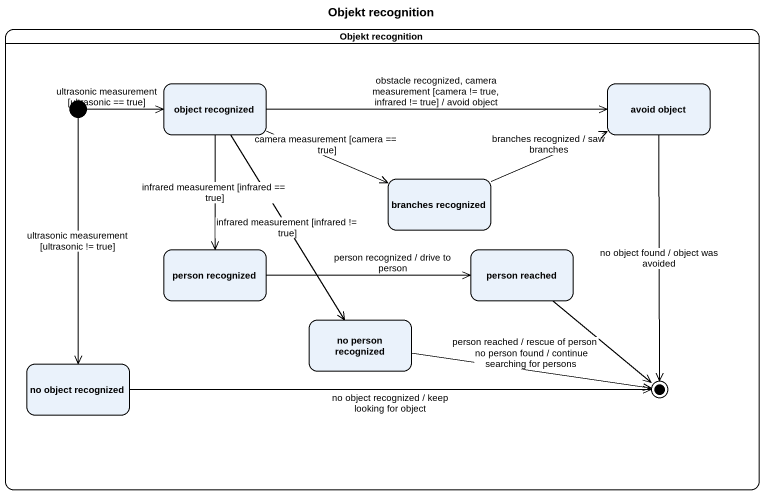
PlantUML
@startuml
title Objekt recognition
hide empty description
state "Objekt recognition" as Objekt_recognition {
  state "object recognized" as object_recognized
  state "avoid object" as avoid_object
  state "branches recognized" as branches_recognized
  state "person recognized" as person_recognized
  state "person reached" as person_reached
  state "no person recognized" as no_person_recognized
  state "no object recognized" as no_object_recognized
  [*] -right-> object_recognized : ultrasonic measurement [ultrasonic == true]
  [*] --> no_object_recognized : ultrasonic measurement [ultrasonic != true]
  avoid_object --> [*] : no object found / object was avoided
  person_reached --> [*] : person reached / rescue of person
  no_person_recognized -right-> [*] : no person found / continue searching for persons
  no_object_recognized -right-> [*] : no object recognized / keep looking for object
}
object_recognized -right-> avoid_object : obstacle recognized, camera measurement [camera != true, infrared != true] / avoid object
object_recognized -right-> branches_recognized : camera measurement [camera == true]
object_recognized --> person_recognized : infrared measurement [infrared == true]
object_recognized --> no_person_recognized : infrared measurement [infrared != true]
branches_recognized -right-> avoid_object : branches recognized / saw branches
person_recognized -right-> person_reached : person recognized / drive to person
@enduml
